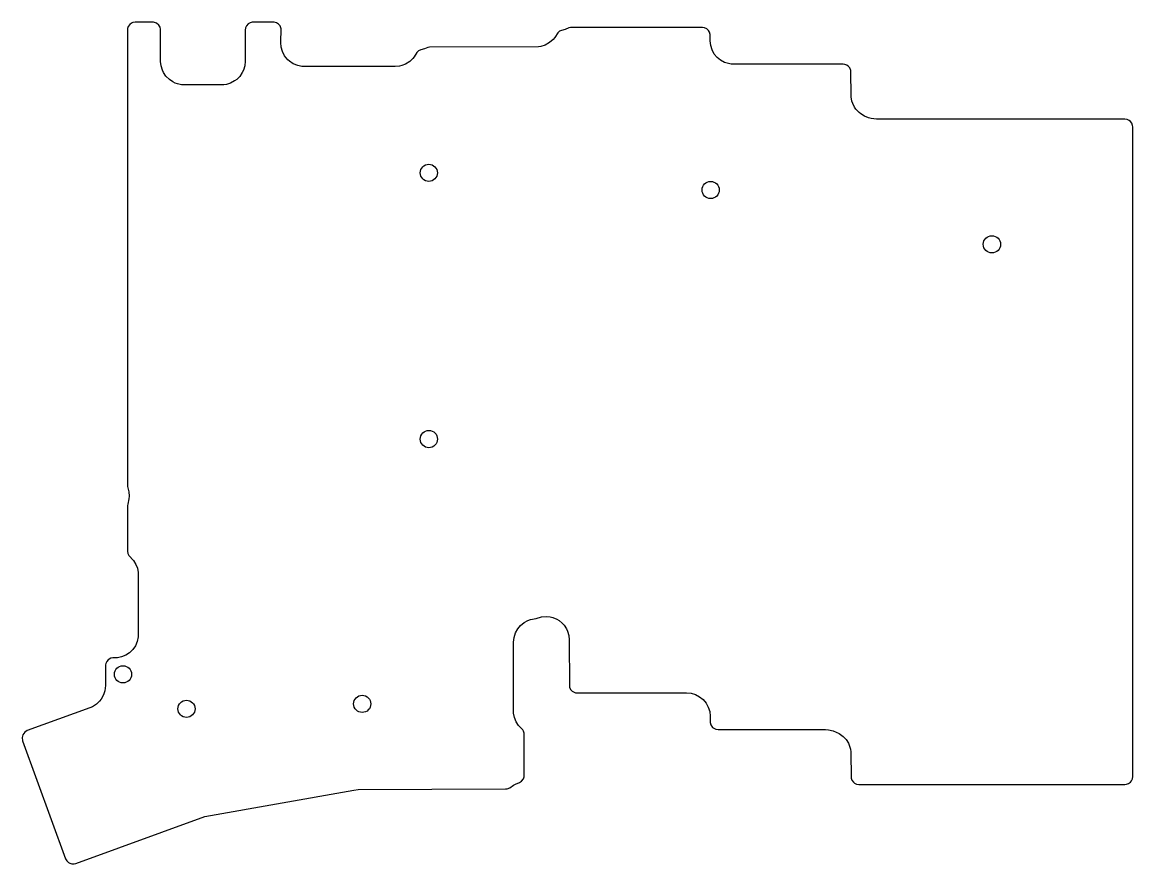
# Model space of a CAD drawing. Header units: millimetres. Extents: x 80 to 222, y -150 to -42.
import ezdxf

# ---------------------------------------------------------------- set-up
doc = ezdxf.new("R2010")
doc.units = ezdxf.units.MM

msp = doc.modelspace()

# ---------------------------------------------------------------- linework, layer by layer
msp.add_lwpolyline([(96.988065, -42.484644), (94.639395, -42.479914), (94.351635, -42.524682), (94.170522, -42.599702), (93.934811, -42.774519), (93.759997, -43.010232), (93.661134, -43.286541), (93.640066, -43.491198), (93.640001, -101.560157), (93.664743, -101.793881), (93.839701, -102.470263), (93.875253, -103.02811), (93.843587, -103.382663), (93.679878, -104.040953), (93.6609, -104.234853), (93.6609, -110.056668), (93.700263, -110.334477), (93.815255, -110.590415), (94.400927, -111.228405), (94.72498, -111.742677), (94.913406, -112.221579), (95.022286, -112.77218), (95.020674, -121.015073), (94.901201, -121.590871), (94.67166, -122.132284), (94.340876, -122.618493), (93.92157, -123.030802), (93.429863, -123.353357), (92.884664, -123.573755), (92.355756, -123.678735), (91.793006, -123.689067), (91.513091, -123.742527), (91.184662, -123.931587), (90.997856, -124.146794), (90.879338, -124.405954), (90.843272, -124.592849), (90.838733, -127.213594), (90.763499, -127.899505), (90.595511, -128.421872), (90.307205, -128.946244), (90.092713, -129.222083), (89.69497, -129.600088), (89.179755, -129.928304), (88.83283, -130.078594), (80.854111, -132.982846), (80.523515, -133.18599), (80.292789, -133.500666), (80.200055, -133.879685), (80.256919, -134.263485), (85.746877, -149.346836), (85.887401, -149.601686), (86.096039, -149.808045), (86.264728, -149.907899), (86.546005, -149.991544), (86.839452, -149.98994), (87.039855, -149.939594), (103.528039, -143.952515), (122.578796, -140.573276), (123.138912, -140.52284), (141.966314, -140.434498), (142.184071, -140.412135), (142.491174, -140.29455), (142.981842, -139.946244), (143.232823, -139.80673), (143.754967, -139.602184), (144.002465, -139.450211), (144.245314, -139.14995), (144.342181, -138.876147), (144.361, -138.683059), (144.343487, -133.316338), (144.253218, -133.051064), (144.153446, -132.892726), (143.623753, -132.333261), (143.320841, -131.860757), (143.098286, -131.295111), (142.998013, -130.742878), (142.985948, -121.691457), (143.050084, -121.067559), (143.226764, -120.504303), (143.510358, -119.986569), (143.889876, -119.534418), (144.350613, -119.165372), (144.829131, -118.912349), (145.154258, -118.797882), (145.891427, -118.658285), (146.553208, -118.460136), (147.138409, -118.407931), (147.6745, -118.461223), (148.007207, -118.54485), (148.504781, -118.751376), (148.798918, -118.927929), (149.215178, -119.269925), (149.445444, -119.524217), (149.744586, -119.972266), (149.891176, -120.282425), (150.057024, -120.846056), (150.110398, -121.394452), (150.115815, -127.253017), (150.154059, -127.445284), (150.27953, -127.71057), (150.476606, -127.92801), (150.639603, -128.036921), (150.915909, -128.135785), (151.111, -128.155), (165.098727, -128.155), (165.671988, -128.209042), (166.235936, -128.375091), (166.756654, -128.64797), (167.214131, -129.017193), (167.590785, -129.468571), (167.872142, -129.984758), (168.047391, -130.545916), (168.110397, -131.142742), (168.115815, -131.953017), (168.18712, -132.237683), (168.403893, -132.562106), (168.555429, -132.686469), (168.820715, -132.81194), (169.111, -132.855), (182.864512, -132.855), (183.23215, -132.877333), (183.817424, -133.007264), (184.604556, -133.356982), (185.103022, -133.71578), (185.489428, -134.130861), (185.769218, -134.569163), (185.888583, -134.826715), (186.05181, -135.369815), (186.098681, -135.697587), (186.130214, -139.05009), (186.229078, -139.326396), (186.403893, -139.562106), (186.555429, -139.686469), (186.820715, -139.81194), (187.111, -139.855), (221.111, -139.855), (221.30609, -139.835785), (221.582396, -139.736921), (221.818106, -139.562106), (221.942469, -139.41057), (222.06794, -139.145284), (222.111, -138.855), (222.110999, -55.854732), (222.091785, -55.659641), (221.992921, -55.383335), (221.818106, -55.147625), (221.66657, -55.023262), (221.401284, -54.897791), (221.110999, -54.854732), (189.358099, -54.854732), (188.66797, -54.776064), (188.353543, -54.684911), (187.827112, -54.462126), (187.37825, -54.19961), (187.154582, -54.024815), (186.732571, -53.578596), (186.570512, -53.345535), (186.333416, -52.882742), (186.225679, -52.569653), (186.123318, -52.011869), (186.091785, -48.659641), (185.942469, -48.299162), (185.745393, -48.081721), (185.582396, -47.972811), (185.30609, -47.873947), (185.111, -47.854732), (171.123272, -47.854732), (170.792665, -47.836684), (170.263958, -47.731518), (169.940758, -47.615874), (169.424571, -47.334517), (169.007868, -46.992538), (168.631214, -46.54116), (168.349857, -46.024974), (168.174608, -45.463816), (168.111602, -44.866989), (168.106184, -44.056715), (168.034879, -43.772048), (167.88401, -43.520338), (167.66657, -43.323262), (167.401284, -43.197791), (167.111, -43.154732), (150.253537, -43.160825), (150.038449, -43.209124), (149.599551, -43.391335), (149.119272, -43.518679), (148.855604, -43.642836), (148.63893, -43.837742), (148.252541, -44.450149), (148.056703, -44.685976), (147.598159, -45.091712), (147.019901, -45.416174), (146.484671, -45.585734), (146.18214, -45.635151), (132.253537, -45.660825), (132.038449, -45.709124), (131.599551, -45.891335), (131.117673, -46.019128), (130.850898, -46.145817), (130.632762, -46.344904), (130.293247, -46.894671), (130.118367, -47.117164), (129.709765, -47.507902), (129.193091, -47.83645), (128.711213, -48.027576), (128.390273, -48.104755), (127.838807, -48.154732), (116.27779, -48.154732), (115.941897, -48.1361), (115.405067, -48.027557), (114.809033, -47.776256), (114.356542, -47.467679), (114.135693, -47.266093), (113.732475, -46.760302), (113.464518, -46.226491), (113.307668, -45.650163), (113.266582, -45.09152), (113.291166, -43.306317), (113.14644, -42.937319), (112.9492, -42.713749), (112.694817, -42.558263), (112.4059, -42.484682), (109.592117, -42.484526), (109.307456, -42.555828), (109.05575, -42.706691), (108.858674, -42.924123), (108.733199, -43.1894), (108.690132, -43.479678), (108.690001, -47.467447), (108.635958, -48.0407), (108.469909, -48.604648), (108.323144, -48.914958), (107.992546, -49.401081), (107.61137, -49.782257), (107.335655, -49.986741), (106.814937, -50.25962), (106.299084, -50.416103), (105.959533, -50.46647), (100.571666, -50.461664), (100.042959, -50.356497), (99.765064, -50.25962), (99.454754, -50.112855), (99.006538, -49.813366), (98.556346, -49.363174), (98.256857, -48.914958), (98.110092, -48.604648), (97.944043, -48.0407), (97.890603, -47.491969), (97.885186, -43.381811), (97.813885, -43.097153), (97.663025, -42.845448), (97.361428, -42.59792), (96.988065, -42.484644)], close=True)
for centre in [(132.15596, -61.723761), (168.166039, -63.910506), (204.111, -70.854732), (132.166039, -95.735703), (93.076, -125.79), (101.19, -130.193), (123.646, -129.562999)]:
    msp.add_circle(centre, 1.1)

doc.saveas('drawing.dxf')
